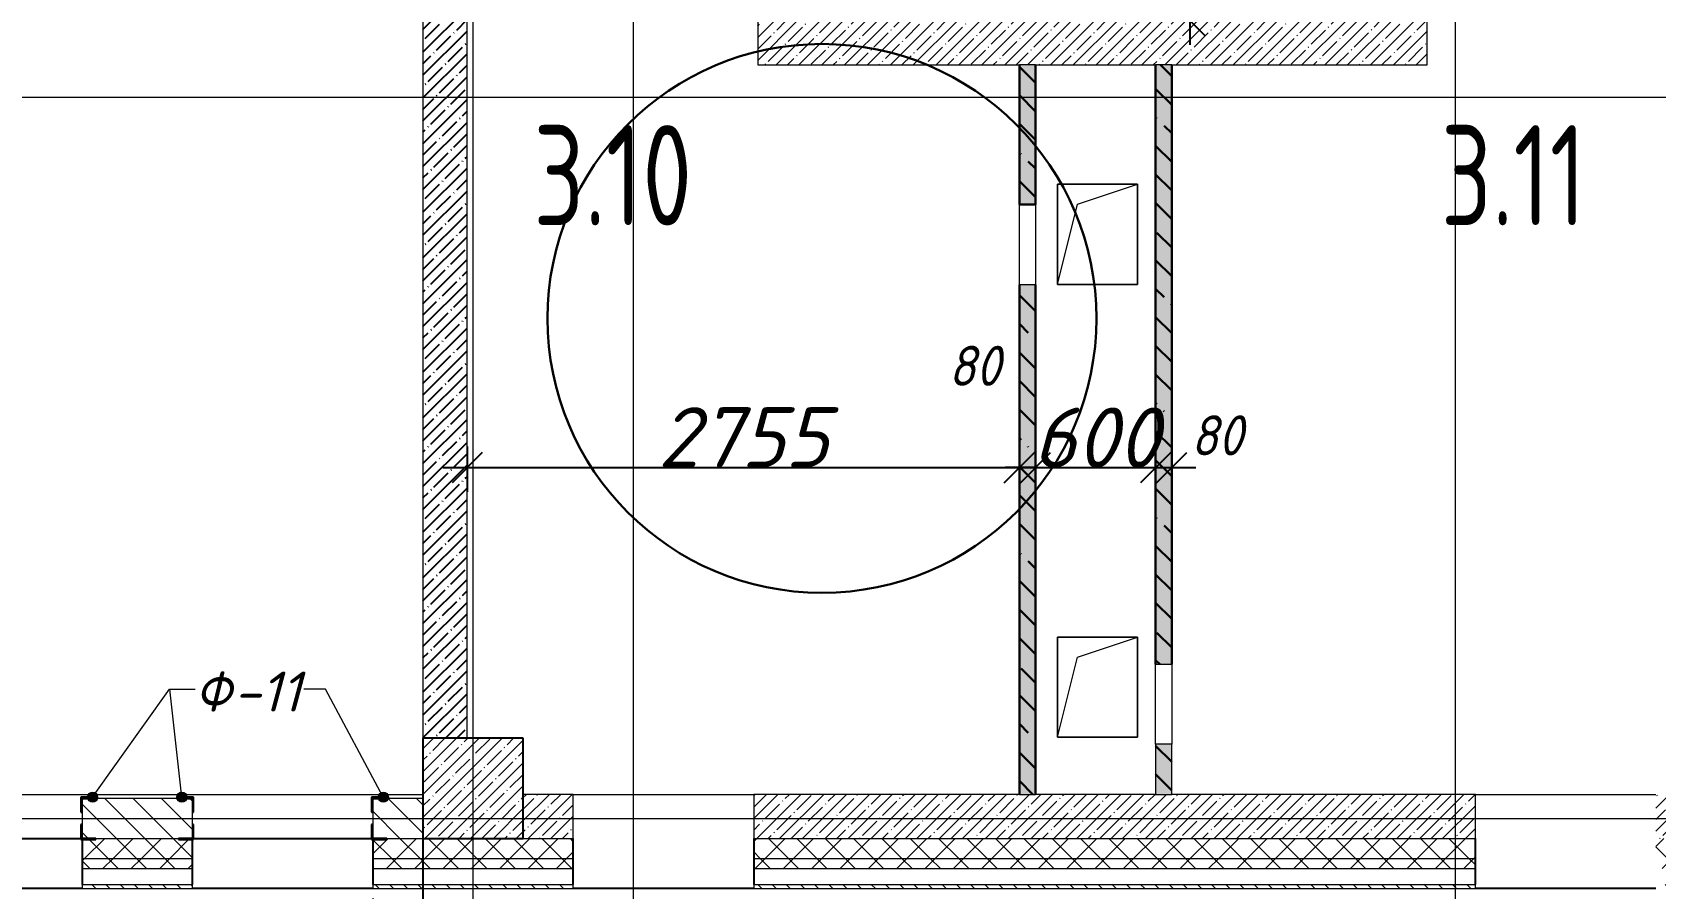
# Model space of a CAD drawing. Header units: millimetres. Extents: x 12986 to 523328, y -9759 to 30092.
# Drawn here: x 458893 to 466989, y -4219 to 53 of the extents above; entities that cross this region are included whole.
import ezdxf

# ---------------------------------------------------------------- set-up
doc = ezdxf.new("R2010")
doc.units = ezdxf.units.MM
for name, color, linetype, lineweight in [('0) ПГП', 1, 'Continuous', 30), ('2) Расчет', 1, 'Continuous', 30), ('4) ПГП красный расчет', 12, 'Continuous', 30), ('A-ANNO-DIMS', 7, 'Continuous', 9), ('A-AREA-IDEN', 7, 'Continuous', 9), ('A-DETL', 7, 'Continuous', 9), ('A-FLOR', 7, 'Continuous', 9), ('A-GENM', 7, 'Continuous', 9), ('A-GENM-1', 7, 'Continuous', 25), ('A-GENM-IDEN', 7, 'Continuous', 9), ('A-WALL', 7, 'Continuous', 5), ('A-WALL-1', 7, 'Continuous', 25), ('A-WALL-6', 18, 'Continuous', 13), ('A-WALL-FNSH-1', 7, 'Continuous', 9), ('A-WALL-FNSH-4', 250, 'Continuous', 13), ('A-WALL-PATT-1', 7, 'Continuous', 5), ('I-WALL', 7, 'Continuous', 5), ('S-COLS', 7, 'Continuous', 9), ('S-COLS-1', 7, 'Continuous', 5), ('S-COLS-2', 7, 'Continuous', 25), ('Оси-1', 7, 'Continuous', 20)]:
    doc.layers.add(name, color=color, linetype=linetype, lineweight=lineweight)
doc.layers.add('0)Допникки кружки', color=7, linetype='Continuous', plot=False)
for name, color, linetype, lineweight, true_color in [('A-WALL-2', 7, 'Continuous', 13, 0x000000), ('A-WALL-3', 7, 'Continuous', 5, 0x000000), ('A-WALL-PATT-2', 7, 'Continuous', 5, 0xce0000)]:
    doc.layers.add(name, color=color, linetype=linetype, lineweight=lineweight, true_color=true_color)
doc.styles.add('ISOCPEUR_I_2', font='isocpeui.ttf', dxfattribs={"height": 300})
doc.styles.add('ISOCPEUR_I_3', font='isocpeui.ttf', dxfattribs={"width": 0.9, "height": 200})
doc.styles.add('СПДС', font='ГОСТ тип А.ttf', dxfattribs={"width": 0.9})
doc.dimstyles.new('ISO-2_0_0_9К_СРЕДНИЙ', dxfattribs={"dimscale": 304.8, "dimtxt": 199.196235, "dimasz": 0.492126, "dimexe": 0.393701, "dimexo": 0, "dimgap": 0, "dimtad": 1, "dimdec": 0, "dimzin": 0, "dimdsep": 46, "dimtxsty": 'ISOCPEUR_I_2', "dimblk1": 'OBLIQUE', "dimblk2": 'OBLIQUE', "dimsah": 1, "dimcen": 0.09, "dimdle": 0.393701, "dimazin": 0, "dimtfac": 1, "dimtdec": 4, "dimtix": 1, "dimtmove": 2, "dimatfit": 3, "dimfxl": 1, "dimtvp": 1, "dimtolj": 1, "dimtzin": 0, "dimarcsym": 2})
doc.dimstyles.new('ISO-2_0_0_9К_СРЕДНИЙ_1', dxfattribs={"dimscale": 304.8, "dimtxt": 199.196235, "dimasz": 0.492126, "dimexe": 0.393701, "dimexo": 0, "dimgap": 0, "dimtad": 1, "dimdec": 0, "dimzin": 0, "dimdsep": 46, "dimtxsty": 'ISOCPEUR_I_3', "dimblk1": 'OBLIQUE', "dimblk2": 'OBLIQUE', "dimsah": 1, "dimcen": 0.09, "dimdle": 0.393701, "dimazin": 0, "dimtfac": 1, "dimtdec": 4, "dimtix": 1, "dimtmove": 2, "dimatfit": 3, "dimfxl": 1, "dimtvp": 1, "dimtolj": 1, "dimtzin": 0, "dimarcsym": 2})
doc.dimstyles.new('ISO-2_0_0_9К_СРЕДНИЙ_2', dxfattribs={"dimscale": 304.8, "dimtxt": 199.196235, "dimasz": 0.492126, "dimexe": 0.393701, "dimexo": 0, "dimgap": 0, "dimtad": 1, "dimdec": 0, "dimzin": 0, "dimdsep": 46, "dimtxsty": 'ISOCPEUR_I_2', "dimblk1": 'OBLIQUE', "dimblk2": 'OBLIQUE', "dimsah": 1, "dimcen": 0.09, "dimdle": 0.393701, "dimazin": 0, "dimtfac": 1, "dimtdec": 4, "dimtix": 1, "dimtmove": 0, "dimatfit": 3, "dimfxl": 1, "dimtvp": 1, "dimtolj": 1, "dimtzin": 0, "dimarcsym": 2})
pattern_1 = [(135, (395430.81, -3869.254), (-35.35534, -35.35534), [])]
pattern_2 = [(45, (395430.81, -3869.25), (-70.71068, 70.71068), []), (135, (395430.81, -3869.25), (-70.71068, -70.71068), [])]
pattern_3 = [(45, (395430.81, -3869.25), (-57.02463, 57.02463), []), (45, (395487.83, -3869.25), (-57.02463, 57.02463), [100.806, -20.161, 3.353, -16.808])]
pattern_4 = [(50, (395430.81, -3869.254), (72.873764, -6.37607), [7.62, -83.82]), (355, (395430.81, -3869.25), (-14.09699, 76.42244), [6.096, -67.056]), (100.451, (395436.88, -3869.785), (58.776964, 70.04687), [6.476, -71.236]), (46.184, (395430.81, -3848.93), (108.43142, -16.81745), [11.43, -125.73]), (96.636, (395439.84, -3850.33), (94.961, 98.97089), [9.714, -106.854]), (351.184, (395430.81, -3848.93), (94.96227, 98.97018), [9.144, -100.584]), (21, (395440.97, -3854.014), (60.64565, -40.90654), [7.62, -83.82]), (326, (395440.97, -3854.01), (24.72083, 73.67493), [6.096, -67.056]), (71.451, (395446.02, -3857.42), (85.36689, 32.76874), [6.476, -71.236]), (37.5, (395430.809, -3869.254), (1.235525, 33.8224325), [3.353, -62.89, 3.353, -64.719, -67.31]), (37.5, (395430.809, -3869.254), (1.235525, 33.8224325), [-134.315, 3.353, -63.957]), (7.5, (395430.81, -3869.254), (26.728146, 40.07255), [3.353, -35.458, 3.353, -61.366, -25.654]), (7.5, (395430.81, -3869.254), (26.728146, 40.07255), [-103.53, 3.353, -22.301]), (327.5, (395408.152, -3869.254), (54.236318, -2.292117), [3.353, -22.047, 3.353, -75.895, -105.156]), (327.5, (395408.152, -3869.254), (54.236318, -2.292117), [-104.648, 3.353, -101.803]), (317.5, (395397.99, -3869.254), (59.25158, 10.17014), [3.353, -29.667, 3.353, -49.276, -74.676]), (317.5, (395397.99, -3869.254), (59.25158, 10.17014), [-85.649, 3.353, -71.323])]
pattern_5 = [(135, (395430.8, -3869.25), (-142.5612, -142.5612), []), (135, (395573.37, -3869.25), (-142.5612, -142.5612), [252.016, -50.403, 3.353, -47.05])]

# ---------------------------------------------------------------- blocks, each defined once
blk = doc.blocks.new('AR_Отверстие прямоугольное _в плите_ - AR_Отверстие прямоугольное _в плите_-24444243-АР1_1_Кладочный план 3 этажа')
at = {"layer": 'A-GENM'}
for p, q in [((200, 250), (-200, 250)), ((-200, 250), (-200, -250)), ((-100, 150), (200, 250)), ((200, -250), (200, 250)), ((-200, -250), (-100, 150)), ((-200, -250), (200, -250))]:
    blk.add_line(p, q, dxfattribs=at)
blk = doc.blocks.new('Колонна_Несущая_Прямоугольное сечение - Вн_ЖБ_500х500-V79-АР1_1_Кладочный план 3 этажа')
at = {"layer": 'S-COLS-1'}
h = blk.add_hatch(dxfattribs=at)
h.set_pattern_fill('FP_64', color=256, style=0, pattern_type=2)
h.set_pattern_definition([(45, (-65660, -150), (-57.02463, 57.02463), []), (45, (-65602.975, -150), (-57.02463, 57.02463), [100.806, -20.161, 3.353, -16.808])])
h.paths.add_polyline_path([(-250, -250), (250, -250), (250, 250), (-250, 250)], flags=0)
at = {"layer": 'S-COLS-2'}
for p, q in [((250, 250), (-250, 250)), ((-250, 250), (-250, -250)), ((250, -250), (250, 250)), ((-250, -250), (250, -250))]:
    blk.add_line(p, q, dxfattribs=at)
blk = doc.blocks.new('Фахверк_СКБ_Уголок - Ф-11_200х2500 h-28441216-АР1_1_Кладочный план 3 этажа')
at = {"layer": 'A-GENM-1'}
for p, q in [((200, 156), (125, 156)), ((125, 156), (125, 81)), ((125, 81), (131, 81)), ((131, 81), (131, 150)), ((131, 150), (200, 150)), ((200, 150), (200, 156)), ((131, 19), (125, 19)), ((125, 19), (125, -56)), ((131, -50), (131, 19)), ((125, -56), (200, -56)), ((200, -50), (131, -50)), ((200, -56), (200, -50))]:
    blk.add_line(p, q, dxfattribs=at)
blk = doc.blocks.new('_Oblique')
at = {"color": 0, "linetype": 'ByBlock', "lineweight": -2}
blk.add_line((-0.5, -0.5), (0.5, 0.5), dxfattribs=at)
blk = doc.blocks.new('*D3644')
at = {"layer": 'A-ANNO-DIMS', "color": 0, "lineweight": -2, "transparency": 16777216}
for p, q in [((461060.8, -2012.8), (461060.8, -2238.8)), ((463815.8, -2012.8), (463815.8, -2238.8)), ((460940.8, -2118.8), (463935.8, -2118.8))]:
    blk.add_line(p, q, dxfattribs=at)
at = {"layer": 'Defpoints', "color": 0, "transparency": 16777216}
for p in [(461060.8, -2012.8), (463815.8, -2012.8), (463815.8, -2118.8)]:
    blk.add_point(p, dxfattribs=at)
at = {"layer": 'A-ANNO-DIMS', "color": 0, "lineweight": -2, "transparency": 16777216, "xscale": 150, "yscale": 150, "zscale": 150, "rotation": 180}
blk.add_blockref('_Oblique', (461060.8, -2118.8), dxfattribs=at)
at = {"layer": 'A-ANNO-DIMS', "color": 0, "lineweight": -2, "transparency": 16777216, "xscale": 150, "yscale": 150, "zscale": 150}
blk.add_blockref('_Oblique', (463815.8, -2118.8), dxfattribs=at)
at = {"layer": 'A-ANNO-DIMS', "color": 0, "transparency": 16777216, "insert": (462438.3, -1966.9), "char_height": 300, "width": 606.782, "attachment_point": 5, "style": 'ISOCPEUR_I_2'}
blk.add_mtext('\\A1;2755', dxfattribs=at)
blk = doc.blocks.new('*D3645')
at = {"layer": 'A-ANNO-DIMS', "color": 0, "lineweight": -2, "transparency": 16777216}
for p, q in [((463815.8, -2012.8), (463815.8, -2238.8)), ((463895.8, -2012.8), (463895.8, -2238.8)), ((463695.8, -2118.8), (464015.8, -2118.8))]:
    blk.add_line(p, q, dxfattribs=at)
at = {"layer": 'Defpoints', "color": 0, "transparency": 16777216}
for p in [(463815.8, -2012.8), (463895.8, -2012.8), (463895.8, -2118.8)]:
    blk.add_point(p, dxfattribs=at)
at = {"layer": 'A-ANNO-DIMS', "color": 0, "lineweight": -2, "transparency": 16777216, "xscale": 150, "yscale": 150, "zscale": 150, "rotation": 180}
blk.add_blockref('_Oblique', (463815.8, -2118.8), dxfattribs=at)
at = {"layer": 'A-ANNO-DIMS', "color": 0, "lineweight": -2, "transparency": 16777216, "xscale": 150, "yscale": 150, "zscale": 150}
blk.add_blockref('_Oblique', (463895.8, -2118.8), dxfattribs=at)
at = {"layer": 'A-ANNO-DIMS', "color": 0, "transparency": 16777216, "insert": (463462.2, -1510.3), "char_height": 200, "width": 303.391, "attachment_point": 1, "line_spacing_factor": 1.149209, "style": 'ISOCPEUR_I_3'}
blk.add_mtext('\\A1;80', dxfattribs=at)
blk = doc.blocks.new('*D3646')
at = {"layer": 'A-ANNO-DIMS', "color": 0, "lineweight": -2, "transparency": 16777216}
for p, q in [((463895.8, -2012.8), (463895.8, -2238.8)), ((464495.7, -2012.8), (464495.7, -2238.8)), ((463895.8, -2118.8), (463745.8, -2118.8)), ((463895.8, -2118.8), (464495.7, -2118.8)), ((464495.7, -2118.8), (464645.7, -2118.8))]:
    blk.add_line(p, q, dxfattribs=at)
at = {"layer": 'Defpoints', "color": 0, "transparency": 16777216}
for p in [(463895.8, -2012.8), (464495.7, -2012.8), (464495.7, -2118.8)]:
    blk.add_point(p, dxfattribs=at)
at = {"layer": 'A-ANNO-DIMS', "color": 0, "lineweight": -2, "transparency": 16777216, "xscale": 150, "yscale": 150, "zscale": 150}
blk.add_blockref('_Oblique', (463895.8, -2118.8), dxfattribs=at)
at = {"layer": 'A-ANNO-DIMS', "color": 0, "lineweight": -2, "transparency": 16777216, "xscale": 150, "yscale": 150, "zscale": 150, "rotation": 180}
blk.add_blockref('_Oblique', (464495.7, -2118.8), dxfattribs=at)
at = {"layer": 'A-ANNO-DIMS', "color": 0, "transparency": 16777216, "insert": (464195.7, -1968.8), "char_height": 300, "width": 455.087, "attachment_point": 5, "style": 'ISOCPEUR_I_2'}
blk.add_mtext('\\A1;600', dxfattribs=at)
blk = doc.blocks.new('*D3647')
at = {"layer": 'A-ANNO-DIMS', "color": 0, "lineweight": -2, "transparency": 16777216}
for p, q in [((464495.7, -2012.8), (464495.7, -2238.8)), ((464575.7, -2012.8), (464575.7, -2238.8)), ((464375.7, -2118.8), (464695.7, -2118.8))]:
    blk.add_line(p, q, dxfattribs=at)
at = {"layer": 'Defpoints', "color": 0, "transparency": 16777216}
for p in [(464495.7, -2012.8), (464575.7, -2012.8), (464575.7, -2118.8)]:
    blk.add_point(p, dxfattribs=at)
at = {"layer": 'A-ANNO-DIMS', "color": 0, "lineweight": -2, "transparency": 16777216, "xscale": 150, "yscale": 150, "zscale": 150, "rotation": 180}
blk.add_blockref('_Oblique', (464495.7, -2118.8), dxfattribs=at)
at = {"layer": 'A-ANNO-DIMS', "color": 0, "lineweight": -2, "transparency": 16777216, "xscale": 150, "yscale": 150, "zscale": 150}
blk.add_blockref('_Oblique', (464575.7, -2118.8), dxfattribs=at)
at = {"layer": 'A-ANNO-DIMS', "color": 0, "transparency": 16777216, "insert": (464671.3, -1857.5), "char_height": 200, "width": 303.391, "attachment_point": 1, "line_spacing_factor": 1.149209, "style": 'ISOCPEUR_I_3'}
blk.add_mtext('\\A1;80', dxfattribs=at)
blk = doc.blocks.new('*D3723')
at = {"layer": 'A-ANNO-DIMS', "color": 0, "lineweight": -2, "transparency": 16777216}
for p, q in [((464667.5, 1550.7), (464667.5, 1387.5)), ((464773.6, 1430.7), (464547.5, 1430.7)), ((464667.5, -9.3), (464667.5, 650.5)), ((464773.6, 110.7), (464547.5, 110.7))]:
    blk.add_line(p, q, dxfattribs=at)
at = {"layer": 'Defpoints', "color": 0, "transparency": 16777216}
for p in [(464773.6, 1430.7), (464667.5, 110.7), (464773.6, 110.7)]:
    blk.add_point(p, dxfattribs=at)
at = {"layer": 'A-ANNO-DIMS', "color": 0, "lineweight": -2, "transparency": 16777216, "xscale": 150, "yscale": 150, "zscale": 150}
for p, rotation in [((464667.5, 1430.7), 90), ((464667.5, 110.7), 270)]:
    blk.add_blockref('_Oblique', p, dxfattribs=dict(at, rotation=rotation))
at = {"layer": 'A-ANNO-DIMS', "color": 0, "transparency": 16777216, "insert": (464339.5, 738.6), "char_height": 300, "width": 560.814, "attachment_point": 1, "rotation": 90, "line_spacing_factor": 1.149209, "style": 'ISOCPEUR_I_2'}
blk.add_mtext('\\A1;1320', dxfattribs=at)
blk = doc.blocks.new('*D3788')
at = {"layer": 'A-ANNO-DIMS', "color": 0, "lineweight": -2, "transparency": 16777216}
for p, q in [((460840.8, -3969.3), (460840.8, -5339.3)), ((460590.8, -4269.3), (460590.8, -5339.3)), ((460470.8, -5219.3), (460960.8, -5219.3))]:
    blk.add_line(p, q, dxfattribs=at)
at = {"layer": 'Defpoints', "color": 0, "transparency": 16777216}
for p in [(460840.8, -3969.3), (460590.8, -4269.3), (460840.8, -5219.3)]:
    blk.add_point(p, dxfattribs=at)
at = {"layer": 'A-ANNO-DIMS', "color": 0, "lineweight": -2, "transparency": 16777216, "xscale": 150, "yscale": 150, "zscale": 150, "rotation": 180}
blk.add_blockref('_Oblique', (460590.8, -5219.3), dxfattribs=at)
at = {"layer": 'A-ANNO-DIMS', "color": 0, "lineweight": -2, "transparency": 16777216, "xscale": 150, "yscale": 150, "zscale": 150}
blk.add_blockref('_Oblique', (460840.8, -5219.3), dxfattribs=at)
at = {"layer": 'A-ANNO-DIMS', "color": 0, "transparency": 16777216, "insert": (460170.4, -5463.4), "char_height": 200, "width": 455.087, "attachment_point": 1, "line_spacing_factor": 1.149209, "style": 'ISOCPEUR_I_3'}
blk.add_mtext('\\A1;250', dxfattribs=at)

msp = doc.modelspace()

# ---------------------------------------------------------------- hatches: boundary and pattern name
h = msp.add_hatch()
h.set_pattern_fill('FP_4', color=256, style=0, pattern_type=2)
h.set_pattern_definition(pattern_3)
h.paths.add_polyline_path([(461060.80853, -3469.25358), (461060.80853, 3530.74642), (460840.80853, 3530.74642), (460840.80859, -3469.25358)], flags=0)
at = {"layer": '0) ПГП'}
h = msp.add_hatch(dxfattribs=at)
h.set_pattern_fill('FP_6', color=256, style=0, pattern_type=2)
h.set_pattern_definition(pattern_4)
h.paths.add_polyline_path([(463895.80855, -3749.25359), (463895.80855, -1206.2537), (463815.80855, -1206.2537), (463815.80855, -3749.25359)], flags=0)
h.paths.add_polyline_path([(463895.80855, -806.2537), (463895.80855, -109.25359), (463815.80855, -109.25359), (463815.80855, -806.2537)], flags=0)
h = msp.add_hatch(dxfattribs=at)
h.set_pattern_fill('FP_7', color=256, style=0, pattern_type=2)
h.set_pattern_definition(pattern_5)
h.paths.add_polyline_path([(463895.80855, -3749.25359), (463895.80855, -1206.2537), (463815.80855, -1206.2537), (463815.80855, -3749.25359)], flags=0)
h.paths.add_polyline_path([(463895.80855, -806.2537), (463895.80855, -109.25359), (463815.80855, -109.25359), (463815.80855, -806.2537)], flags=0)
h = msp.add_hatch(dxfattribs=at)
h.set_pattern_fill('FP_6', color=256, style=0, pattern_type=2)
h.set_pattern_definition(pattern_4)
h.paths.add_polyline_path([(464495.68861, -3749.25359), (464575.68861, -3749.25359), (464575.68861, -3499.16111), (464495.68861, -3499.16111)], flags=0)
h.paths.add_polyline_path([(464495.68861, -3099.16111), (464575.68861, -3099.16111), (464575.68861, -109.25359), (464495.68861, -109.25359), (464495.68861, -2937.15678)], flags=0)
h = msp.add_hatch(dxfattribs=at)
h.set_pattern_fill('FP_7', color=256, style=0, pattern_type=2)
h.set_pattern_definition(pattern_5)
h.paths.add_polyline_path([(464495.68861, -3749.25359), (464575.68861, -3749.25359), (464575.68861, -3499.16111), (464495.68861, -3499.16111)], flags=0)
h.paths.add_polyline_path([(464495.68861, -3099.16111), (464575.68861, -3099.16111), (464575.68861, -109.25359), (464495.68861, -109.25359), (464495.68861, -2937.15678)], flags=0)
at = {"layer": 'A-GENM-IDEN'}
h = msp.add_hatch(color=256, dxfattribs=at)
edge = h.paths.add_edge_path(flags=0)
edge.add_arc((459193.14189, -3763.25359), 25, 0, 360)
h = msp.add_hatch(color=256, dxfattribs=at)
edge = h.paths.add_edge_path(flags=0)
edge.add_arc((459638.47523, -3763.25359), 25, 0, 360)
h = msp.add_hatch(color=256, dxfattribs=at)
edge = h.paths.add_edge_path(flags=0)
edge.add_arc((460643.14185, -3763.25359), 25, 0, 360)
at = {"layer": 'A-WALL-PATT-1'}
h = msp.add_hatch(dxfattribs=at)
h.set_pattern_fill('FP_1', color=256, style=0, pattern_type=2)
h.set_pattern_definition([(135, (395430.81, -3869.25), (-70.71068, -70.71068), [])])
h.paths.add_polyline_path([(460708.18579, -3969.25359), (460840.80853, -3969.25359), (460840.80853, -3769.25359), (460590.80853, -3769.25359), (460590.80853, -3969.25359), (460659.80852, -3969.25359)], flags=0)
h.paths.add_polyline_path([(459140.80857, -3969.25359), (459690.80853, -3969.25359), (459690.80853, -3769.25359), (459140.80857, -3769.25359), (459140.80857, -3900.25359)], flags=0)
h.paths.add_polyline_path([(456840.80853, -3969.25359), (457040.80857, -3969.25359), (457040.80857, -3769.25362), (456840.80853, -3769.25359)], flags=0)
at = {"layer": 'A-WALL-PATT-2'}
h = msp.add_hatch(dxfattribs=at)
h.set_pattern_fill('FP_4', color=256, style=0, pattern_type=2)
h.set_pattern_definition(pattern_3)
h.paths.add_polyline_path([(462510.80851, -109.25359), (465850.80855, -109.25359), (465850.80855, 110.74641), (462510.80851, 110.74641), (462510.80851, -77.23382)], flags=0)
h = msp.add_hatch(dxfattribs=at)
h.set_pattern_fill('FP_4', color=256, style=0, pattern_type=2)
h.set_pattern_definition(pattern_3)
h.paths.add_polyline_path([(466990.80854, -3969.25359), (467290.80854, -3969.25359), (467290.80854, -3749.25359), (466990.80854, -3749.25359)], flags=0)
h.paths.add_polyline_path([(461340.80859, -3969.25359), (461590.8086, -3969.25359), (461590.8086, -3749.25359), (461340.80859, -3749.25359)], flags=0)
h.paths.add_polyline_path([(462490.8086, -3969.25359), (466090.80854, -3969.25359), (466090.80854, -3749.25359), (462490.8086, -3749.25359)], flags=0)
h = msp.add_hatch(dxfattribs=at)
h.set_pattern_fill('FP_2', color=256, style=0, pattern_type=2)
h.set_pattern_definition(pattern_2)
h.paths.add_polyline_path([(461590.8086, -4069.25359), (461590.8086, -3969.25359), (460659.80852, -3969.25359), (460659.80852, -3975.25359), (460590.80853, -3975.25359), (460590.80853, -4069.25359), (461340.80859, -4069.25359)], flags=0)
h.paths.add_polyline_path([(471130.80854, -4069.25359), (471130.80854, -3969.25359), (466990.80854, -3969.25359), (466990.80854, -4069.25359), (470862.06198, -4069.25359)], flags=0)
h.paths.add_polyline_path([(462490.8086, -4069.25359), (466090.80854, -4069.25359), (466090.80854, -3969.25359), (462490.8086, -3969.25359)], flags=0)
h.paths.add_polyline_path([(456971.8086, -4069.25359), (457040.80857, -4069.25359), (457040.28686, -3975.25359), (456971.8086, -3975.25359), (456971.8086, -3969.25359), (456340.80857, -3969.25359), (456340.80857, -4069.25359), (456840.80853, -4069.25359)], flags=0)
h = msp.add_hatch(dxfattribs=at)
h.set_pattern_fill('FP_2', color=256, style=0, pattern_type=2)
h.set_pattern_definition(pattern_2)
h.paths.add_polyline_path([(459682.11291, -4069.25359), (459690.80853, -4069.25359), (459690.28682, -3975.25359), (459621.80856, -3975.25359), (459621.80856, -3969.25359), (459209.80856, -3969.25359), (459209.80856, -3975.25359), (459140.80857, -3975.25359), (459140.80857, -4069.25359), (459621.80856, -4069.25359)], flags=0)
h = msp.add_hatch(dxfattribs=at)
h.set_pattern_fill('FP_2', color=256, style=0, pattern_type=2)
h.set_pattern_definition(pattern_2)
h.paths.add_polyline_path([(461590.8086, -4119.25359), (461590.8086, -4069.25359), (460590.80853, -4069.25359), (460590.80853, -4119.25359), (460708.18579, -4119.25359)], flags=0)
h.paths.add_polyline_path([(471230.80854, -4119.25359), (471230.80854, -4069.25359), (466990.80854, -4069.25359), (466990.80854, -4119.25359), (471130.80854, -4119.25359)], flags=0)
h.paths.add_polyline_path([(456646.63531, -4119.25359), (457040.80857, -4119.25359), (457040.80857, -4069.25359), (456340.80857, -4069.25359), (456340.80857, -4119.25359)], flags=0)
h.paths.add_polyline_path([(464769.73626, -4119.25359), (466090.80854, -4119.25359), (466090.80854, -4069.25359), (462490.8086, -4069.25359), (462490.8086, -4119.25359)], flags=0)
h = msp.add_hatch(dxfattribs=at)
h.set_pattern_fill('FP_2', color=256, style=0, pattern_type=2)
h.set_pattern_definition(pattern_2)
h.paths.add_polyline_path([(459140.80857, -4119.25359), (459690.80853, -4119.25359), (459690.80853, -4069.25359), (459140.80857, -4069.25359)], flags=0)
h = msp.add_hatch(dxfattribs=at)
h.set_pattern_fill('FP_3', color=256, style=0, pattern_type=2)
h.set_pattern_definition(pattern_1)
h.paths.add_polyline_path([(471230.80854, -4219.25359), (471360.80854, -4219.25359), (471360.80854, -4199.25359), (466990.80854, -4199.25359), (466990.80854, -4219.25359), (471130.80854, -4219.25359)], flags=0)
h.paths.add_polyline_path([(466090.80854, -4219.25359), (466090.80854, -4199.25359), (462490.8086, -4199.25359), (462490.8086, -4219.25359), (464769.73626, -4219.25359)], flags=0)
h.paths.add_polyline_path([(461590.8086, -4219.25359), (461590.8086, -4199.25359), (460590.80853, -4199.25359), (460590.80853, -4219.25359), (460708.18579, -4219.25359)], flags=0)
h.paths.add_polyline_path([(457040.80857, -4219.25359), (457040.80857, -4199.25359), (456340.80857, -4199.25359), (456340.80857, -4219.25359), (456646.63531, -4219.25359)], flags=0)
h = msp.add_hatch(dxfattribs=at)
h.set_pattern_fill('FP_3', color=256, style=0, pattern_type=2)
h.set_pattern_definition(pattern_1)
h.paths.add_polyline_path([(459140.80857, -4219.25359), (459690.80853, -4219.25359), (459690.80853, -4199.25359), (459140.80857, -4199.25359)], flags=0)

# ---------------------------------------------------------------- linework, layer by layer
at = {"layer": '0) ПГП'}
for p, q in [((463895.80855, -806.2537), (463895.80855, -109.25359)), ((464495.68861, -109.25359), (464495.68861, -3099.16111)), ((463815.80855, -806.2537), (463895.80855, -806.2537)), ((463895.80855, -3749.25359), (463895.80855, -1206.2537))]:
    msp.add_line(p, q, dxfattribs=at)
at = {"layer": '0)Допникки кружки', "color": 1, "lineweight": 30}
msp.add_circle((462831.19418, -1373.86796), 1369.38563, dxfattribs=at)
at = {"layer": '2) Расчет'}
for p, q in [((463815.80855, -109.25359), (463815.80855, -806.2537)), ((463815.80855, -1206.2537), (463815.80855, -3749.25359))]:
    msp.add_line(p, q, dxfattribs=at)
at = {"layer": '4) ПГП красный расчет'}
msp.add_line((464575.68861, -3099.16111), (464575.68861, -109.25359), dxfattribs=at)
at = {"layer": 'A-DETL'}
for p, q in [((459140.80857, -4119.25359), (459690.80853, -4119.25359)), ((460590.80853, -4119.25359), (461590.8086, -4119.25359)), ((462490.8086, -4119.25359), (466090.80854, -4119.25359))]:
    msp.add_line(p, q, dxfattribs=at)
at = {"layer": 'A-FLOR'}
for p, q in [((464005.80855, -704.25341), (464405.80855, -704.25341)), ((464005.80855, -1204.25341), (464005.80855, -704.25341)), ((464405.80855, -704.25341), (464405.80855, -1204.25341)), ((464405.80855, -1204.25341), (464005.80855, -1204.25341)), ((464005.80855, -2964.25341), (464405.80855, -2964.25341)), ((464005.80855, -3464.25341), (464005.80855, -2964.25341)), ((464405.80855, -2964.25341), (464405.80855, -3464.25341)), ((464405.80855, -3464.25341), (464005.80855, -3464.25341))]:
    msp.add_line(p, q, dxfattribs=at)
at = {"layer": 'A-GENM-IDEN'}
for p, q in [((459193.14189, -3763.25359), (459576.52182, -3223.78656)), ((459576.52182, -3223.78656), (459704.54476, -3223.78656)), ((459577.72314, -3223.78656), (459704.54476, -3223.78656)), ((459638.47523, -3763.25359), (459577.72314, -3223.78656)), ((460354.91324, -3223.78656), (460246.77924, -3223.78656)), ((460643.14185, -3763.25359), (460354.91324, -3223.78656))]:
    msp.add_line(p, q, dxfattribs=at)
for centre in [(459193.14189, -3763.25359), (459638.47523, -3763.25359), (460643.14185, -3763.25359)]:
    msp.add_circle(centre, 25, dxfattribs=at)
at = {"layer": 'A-WALL'}
for p, q in [((459140.80857, -4069.25359), (459690.80853, -4069.25359)), ((460590.80853, -4069.25359), (461590.8086, -4069.25359)), ((462490.8086, -4069.25359), (466090.80854, -4069.25359)), ((459140.80857, -4199.25359), (459690.80853, -4199.25359)), ((460590.80853, -4199.25359), (461590.8086, -4199.25359)), ((462490.8086, -4199.25359), (466090.80854, -4199.25359))]:
    msp.add_line(p, q, dxfattribs=at)
at = {"layer": 'A-WALL-1'}
for p, q in [((457046.8086, -3969.25359), (459134.80856, -3969.25359)), ((459140.80857, -3975.25359), (459140.80857, -4199.25359)), ((459690.80853, -4199.25359), (459690.80853, -3975.25359)), ((459696.80856, -3969.25359), (460584.80852, -3969.25359)), ((460590.80853, -3975.25359), (460590.80853, -4199.25359)), ((461590.8086, -4199.25359), (461590.8086, -3969.25359)), ((462490.8086, -3969.25359), (462490.8086, -4199.25359)), ((466090.80854, -4199.25359), (466090.80854, -3969.25359)), ((459140.80857, -4219.25359), (457040.80857, -4219.25359)), ((460590.80853, -4219.25359), (459690.80853, -4219.25359)), ((462490.8086, -4219.25359), (461590.8086, -4219.25359)), ((466990.80854, -4219.25359), (466090.80854, -4219.25359))]:
    msp.add_line(p, q, dxfattribs=at)
at = {"layer": 'A-WALL-2'}
for p, q in [((459621.80856, -3769.25359), (459209.80856, -3769.25359)), ((460840.80853, -3769.25359), (460659.80852, -3769.25359)), ((459140.80857, -3838.25359), (459140.80857, -3900.25359)), ((459690.80853, -3900.25359), (459690.80853, -3838.25359)), ((460590.80853, -3838.25359), (460590.80853, -3900.25359)), ((459209.80856, -3969.25359), (459621.80856, -3969.25359)), ((460659.80852, -3969.25359), (460840.80853, -3969.25359))]:
    msp.add_line(p, q, dxfattribs=at)
at = {"layer": 'A-WALL-3'}
for p, q in [((461060.80853, -3469.25358), (461060.80853, 3530.74642)), ((460840.80853, 3200.74642), (460840.80853, -3469.25358)), ((462510.80851, 110.74641), (462510.80851, -109.25359)), ((465850.80855, -109.25359), (465850.80855, 110.74641)), ((462510.80851, -109.25359), (463815.80855, -109.25359)), ((463895.80855, -109.25359), (464495.68861, -109.25359)), ((464575.68861, -109.25359), (465850.80855, -109.25359)), ((461590.8086, -3749.25359), (461340.80859, -3749.25359)), ((461590.8086, -3969.25359), (461590.8086, -3749.25359)), ((463815.80855, -3749.25359), (462490.8086, -3749.25359)), ((462490.8086, -3749.25359), (462490.8086, -3969.25359)), ((464495.68861, -3749.25359), (463895.80855, -3749.25359)), ((466090.80854, -3749.25359), (464575.68861, -3749.25359)), ((466090.80854, -3969.25359), (466090.80854, -3749.25359)), ((461340.80859, -3969.25359), (461590.8086, -3969.25359)), ((462490.8086, -3969.25359), (466090.80854, -3969.25359))]:
    msp.add_line(p, q, dxfattribs=at)
at = {"layer": 'A-WALL-6'}
for p, q in [((463895.80855, -109.25359), (463815.80855, -109.25359)), ((464575.68861, -109.25359), (464495.68861, -109.25359)), ((463815.80855, -3749.25359), (463895.80855, -3749.25359)), ((464495.68861, -3749.25359), (464575.68861, -3749.25359))]:
    msp.add_line(p, q, dxfattribs=at)
at = {"layer": 'A-WALL-FNSH-1'}
for p, q in [((459140.80857, -4199.25359), (459140.80857, -4219.25359)), ((459690.80853, -4219.25359), (459690.80853, -4199.25359)), ((460590.80853, -4199.25359), (460590.80853, -4219.25359)), ((461590.8086, -4219.25359), (461590.8086, -4199.25359)), ((462490.8086, -4199.25359), (462490.8086, -4219.25359)), ((466090.80854, -4219.25359), (466090.80854, -4199.25359)), ((459140.80857, -4219.25359), (459690.80853, -4219.25359)), ((460590.80853, -4219.25359), (461590.8086, -4219.25359)), ((462490.8086, -4219.25359), (466090.80854, -4219.25359))]:
    msp.add_line(p, q, dxfattribs=at)
at = {"layer": 'A-WALL-FNSH-4'}
for p, q in [((463895.80855, -1206.2537), (463815.80855, -1206.2537)), ((464495.68861, -3099.16111), (464575.68861, -3099.16111)), ((464495.68861, -3499.16111), (464495.68861, -3749.25359)), ((464575.68861, -3499.16111), (464495.68861, -3499.16111)), ((464575.68861, -3749.25359), (464575.68861, -3499.16111))]:
    msp.add_line(p, q, dxfattribs=at)
at = {"layer": 'I-WALL'}
for p, q in [((463815.80855, -1206.2537), (463815.80855, -806.2537)), ((463895.80855, -806.2537), (463895.80855, -1206.2537)), ((464495.68861, -3499.16111), (464495.68861, -3099.16111)), ((464575.68861, -3099.16111), (464575.68861, -3499.16111)), ((456840.80853, -3749.25359), (460840.80859, -3749.25359)), ((461590.8086, -3749.25359), (462490.8086, -3749.25359)), ((466090.80854, -3749.25359), (466990.80854, -3749.25359))]:
    msp.add_line(p, q, dxfattribs=at)
at = {"layer": 'Оси-1'}
for p, q in [((461090.80852, -8019.25359), (461090.80852, 24767.68957)), ((461890.80852, -8019.25359), (461890.80852, 24767.68957)), ((465990.80852, -8019.25359), (465990.80852, 24767.68957)), ((389220.80855, -269.25359), (521382.43658, -269.25359)), ((389220.80855, -3869.25359), (521382.43658, -3869.25359))]:
    msp.add_line(p, q, dxfattribs=at)

# ---------------------------------------------------------------- block references
at = {"layer": 'A-GENM'}
for p in [(464205.80855, -954.25341), (464205.80855, -3214.25341)]:
    msp.add_blockref('AR_Отверстие прямоугольное _в плите_ - AR_Отверстие прямоугольное _в плите_-24444243-АР1_1_Кладочный план 3 этажа', p, dxfattribs=at)
at = {"layer": 'A-GENM-1'}
for p in [(459009.80856, -3919.25359), (460459.80852, -3919.25359)]:
    msp.add_blockref('Фахверк_СКБ_Уголок - Ф-11_200х2500 h-28441216-АР1_1_Кладочный план 3 этажа', p, dxfattribs=at)
at = {"layer": 'A-GENM-1', "rotation": 180}
msp.add_blockref('Фахверк_СКБ_Уголок - Ф-11_200х2500 h-28441216-АР1_1_Кладочный план 3 этажа', (459821.80856, -3819.25359), dxfattribs=at)
at = {"layer": 'S-COLS'}
msp.add_blockref('Колонна_Несущая_Прямоугольное сечение - Вн_ЖБ_500х500-V79-АР1_1_Кладочный план 3 этажа', (461090.80859, -3719.25359), dxfattribs=at)

# ---------------------------------------------------------------- texts
at = {"layer": 'A-AREA-IDEN', "char_height": 500, "attachment_point": 1, "style": 'СПДС'}
for s, insert, width in [('3.10', (461391.6249, -409.50275), 1212.1515), ('3.11', (465918.38812, -409.50275), 1096.7085)]:
    msp.add_mtext(s, dxfattribs=dict(at, insert=insert, width=width))
at = {"layer": 'A-GENM-IDEN', "char_height": 200, "attachment_point": 1, "style": 'ISOCPEUR_I_2'}
for s, insert, width in [('\\fISOCPEUR|b0|i1|c204|p34|;\\W.9;Ф', (459704.54476, -3136.17198), 230.886), ('\\fISOCPEUR|b0|i1|c204|p34|;\\W.9;Ф', (459704.54476, -3136.17198), 230.886), ('\\fISOCPEUR|b0|i1|c204|p34|;\\W.9;Ф', (459704.54476, -3136.17198), 230.886), ('-11', (459895.04476, -3136.17198), 389.620125), ('-11', (459895.04476, -3136.17198), 389.620125), ('-11', (459895.04476, -3136.17198), 389.620125)]:
    msp.add_mtext(s, dxfattribs=dict(at, insert=insert, width=width))

# ---------------------------------------------------------------- dimensions: what is measured, and where the dimension line sits
at = {"layer": 'A-ANNO-DIMS'}
dim = msp.add_linear_dim(base=(464667.48732, 110.74641), p1=(464773.55333, 1430.74641), p2=(464773.55333, 110.74641), angle=90, dimstyle='ISO-2_0_0_9К_СРЕДНИЙ', override={"dimpost": '<>', "dimfxl": 1320}, dxfattribs=at)
dim.commit()
dim.dimension.update_dxf_attribs({"geometry": '*D3723', "text_midpoint": (464539.5295, 1018.97382), "dimtype": 160, "text_rotation": 90})
for base, p1, p2, override, picture, middle in [((463895.80855, -2118.82539), (463815.80855, -2012.75938), (463895.80855, -2012.75938), {"dimpost": '<>', "dimfxl": 80}, '*D3645', (463613.88862, -1643.65902)), ((464575.68861, -2118.82539), (464495.68861, -2012.75938), (464575.68861, -2012.75938), {"dimpost": '<>', "dimfxl": 80}, '*D3647', (464823.00108, -1990.86758)), ((460840.80859, -5219.2579), (460590.80853, -4269.25359), (460840.80859, -3969.25359), {"dimpost": '<>', "dimfxl": 390.512524}, '*D3788', (460397.94836, -5596.77722))]:
    dim = msp.add_linear_dim(base=base, p1=p1, p2=p2, dimstyle='ISO-2_0_0_9К_СРЕДНИЙ_1', override=override, dxfattribs=at)
    dim.commit()
    dim.dimension.update_dxf_attribs({"geometry": picture, "text_midpoint": middle, "dimtype": 160})
for base, p1, p2, override, picture, middle in [((463815.80855, -2118.82539), (461060.80853, -2012.75938), (463815.80855, -2012.75938), {"dimpost": '<>', "dimfxl": 2755.000019}, '*D3644', (462438.30854, -1966.89357)), ((464495.68861, -2118.82539), (463895.80855, -2012.75938), (464495.68861, -2012.75938), {"dimpost": '<>', "dimfxl": 599.880059}, '*D3646', (464195.74858, -1968.82539))]:
    dim = msp.add_linear_dim(base=base, p1=p1, p2=p2, dimstyle='ISO-2_0_0_9К_СРЕДНИЙ_2', override=override, dxfattribs=at)
    dim.commit()
    dim.dimension.update_dxf_attribs({"geometry": picture, "text_midpoint": middle})

doc.saveas('drawing.dxf')
